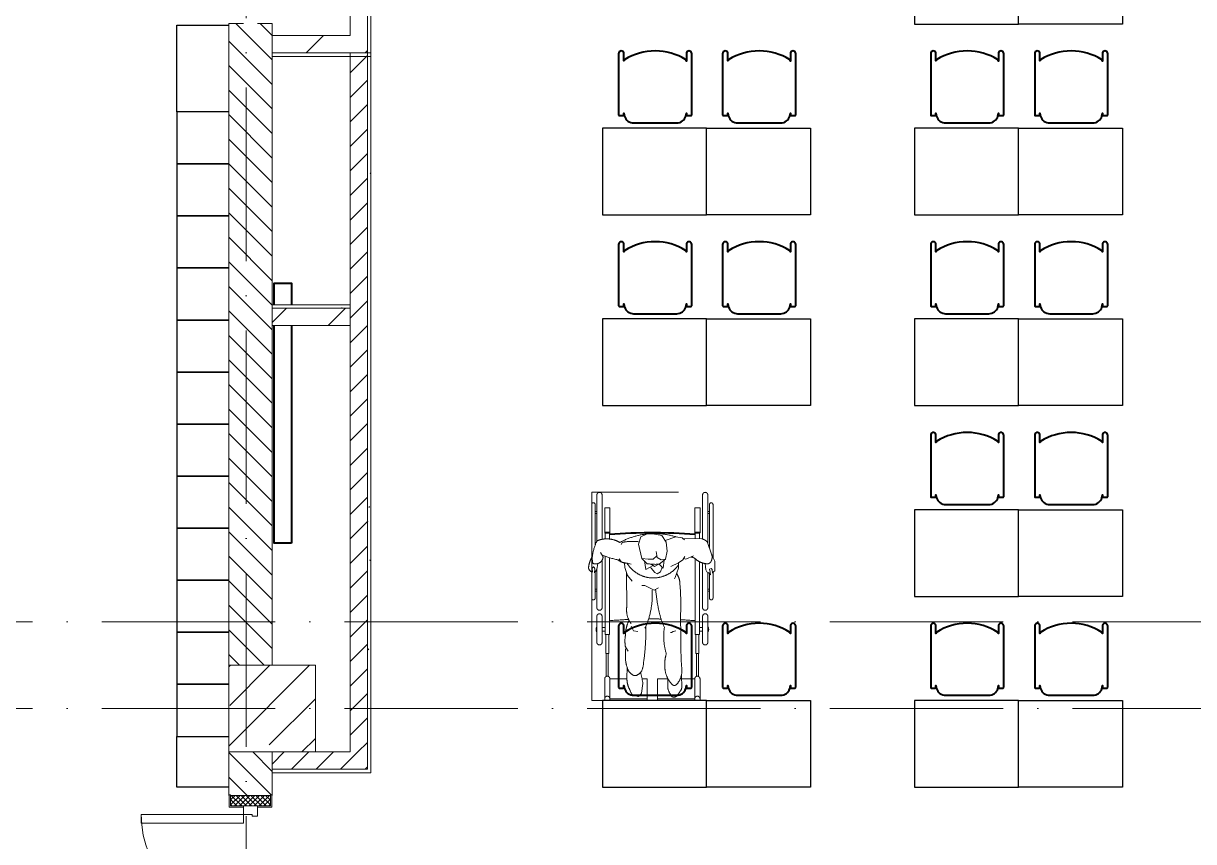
# Model space of a CAD drawing. Header units: millimetres. Extents: x -6467 to 105918, y -7090 to 92481.
# Drawn here: x 92065 to 98816, y 564 to 5281 of the extents above; entities that cross this region are included whole.
import ezdxf

# ---------------------------------------------------------------- set-up
doc = ezdxf.new("R2010")
doc.units = ezdxf.units.MM
doc.linetypes.add('50_200_ШТРИХ_1Т_ш5_п1_п1_', pattern=[1400, 1000, -200, 0, -200])
doc.linetypes.add('IMPORT-ACAD_ISO03W100', pattern=[6000, 2400, -3600])
for name, color, linetype, lineweight in [('A-DOOR', 7, 'Continuous', 9), ('A-DOOR-2', 7, 'Continuous', 5), ('A-DOOR-FRAM', 7, 'Continuous', 9), ('A-DOOR-FRAM-2', 7, 'Continuous', 5), ('A-WALL', 7, 'Continuous', 5), ('A-WALL-FNSH-1', 7, 'Continuous', 5), ('I-WALL', 7, 'Continuous', 5), ('S-COLS', 7, 'Continuous', 9), ('S-COLS-1', 7, 'Continuous', 5)]:
    doc.layers.add(name, color=color, linetype=linetype, lineweight=lineweight)
for name, color, linetype, lineweight, true_color in [('I-WALL-1', 7, 'Continuous', 5, 0x787878), ('АР_зашивки-1', 7, 'Continuous', 30, 0xaaaaaa), ('мебель 2 этаж-1', 7, 'Continuous', 40, 0xaaaaaa), ('Оси-3', 7, '50_200_ШТРИХ_1Т_ш5_п1_п1_', 9, 0xaaaaaa), ('ТХ_функционал-12', 7, 'IMPORT-ACAD_ISO03W100', 20, 0xaaaaaa), ('ТХ_функционал-2', 7, 'Continuous', 40, 0xaaaaaa), ('ТХ_функционал-9', 7, 'Continuous', 30, 0xaaaaaa)]:
    doc.layers.add(name, color=color, linetype=linetype, lineweight=lineweight, true_color=true_color)
pattern_1 = [(45, (0, 0), (-169.7056, 169.7056), [])]
pattern_2 = [(0, (0, 0), (406.4, 101.6), [6.706, -298.094, 6.706, -298.094, -1625.6]), (0, (0, 0), (406.4, 101.6), [-609.6, 6.706, -602.894, 6.706, -298.094, -711.2]), (0, (0, 0), (406.4, 101.6), [-1524, 6.706, -196.494, 6.706, -501.294]), (120, (152.4, 50.8), (-291.18818, 301.15272), [6.706, -298.094, 6.706, -298.094, -1625.6]), (120, (152.4, 50.8), (-291.18818, 301.15272), [-609.6, 6.706, -602.894, 6.706, -298.094, -711.2]), (120, (152.4, 50.8), (-291.18818, 301.15272), [-1524, 6.706, -196.494, 6.706, -501.294]), (240, (203.2, 254), (-115.21182, -402.75272), [6.706, -298.094, 6.706, -298.094, -1625.6]), (240, (203.2, 254), (-115.21182, -402.75272), [-609.6, 6.706, -602.894, 6.706, -298.094, -711.2]), (240, (203.2, 254), (-115.21182, -402.75272), [-1524, 6.706, -196.494, 6.706, -501.294])]
pattern_3 = [(45, (0, 0), (-70.71068, 70.71068), [])]

# ---------------------------------------------------------------- blocks, each defined once
blk = doc.blocks.new('BSC_Колонна _Прямоугольная - 500х500-V92-АИ_План этажа Радиаторы_2')
at = {"layer": 'S-COLS-1'}
h = blk.add_hatch(dxfattribs=at)
h.set_pattern_fill('FP_129', color=256, style=0, pattern_type=2)
h.set_pattern_definition([(45, (-93500, -1331.04), (-228.0985, 228.0985), []), (45, (-93271.9, -1331.04), (-228.0985, 228.0985), [403.225, -80.645, 6.706, -73.939])])
h.paths.add_polyline_path([(-250, -250), (250, -250), (250, 250), (-250, 250)])
for p, q in [((250, 250), (-250, 250)), ((-250, 250), (-250, -250)), ((250, -250), (250, 250)), ((-250, -250), (250, -250))]:
    blk.add_line(p, q, dxfattribs=at)
blk = doc.blocks.new('110_Дверь_СКБ_2Ст_Наружная1 - СОШ_Д-07_1760_1440_х2400мм_Все учебные помещения_ читальные залы_EIW30-25550076-АИ_План этажа Радиаторы_2')
at = {"layer": 'A-DOOR-2'}
h = blk.add_hatch(dxfattribs=at)
h.set_pattern_fill('FP_120', color=256, style=0, pattern_type=2)
h.set_pattern_definition([(135, (1456.41, 189.685), (-14.14214, -14.14214), []), (225, (1456.41, 189.685), (14.14214, -14.14214), [])])
h.paths.add_polyline_path([(839.5, -115), (899.5, -115), (899.5, 115), (839.5, 115)])
at = {"layer": 'A-DOOR-FRAM-2'}
h = blk.add_hatch(dxfattribs=at)
h.set_pattern_fill('FP_121', color=256, style=0, pattern_type=2)
h.set_pattern_definition([(45, (-666.384, 189.685), (-14.1421, 14.1421), []), (135, (-666.384, 189.685), (-14.1421, -14.1421), [])])
h.paths.add_polyline_path([(-860.5, 115), (-860.5, -115), (-800.5, -115), (-800.5, 115)])
at = {"layer": 'A-DOOR'}
for p, q in [((-750.5, 990), (-750.5, 40)), ((-700.5, 990), (-750.5, 990)), ((-700.5, 40), (-700.5, 990)), ((789.5, 630), (739.5, 630)), ((739.5, 630), (739.5, 40)), ((789.5, 40), (789.5, 630)), ((-750.5, 40), (-700.5, 40)), ((739.5, 40), (789.5, 40))]:
    blk.add_line(p, q, dxfattribs=at)
at = {"layer": 'A-DOOR-2'}
for p, q in [((-792.5, 123), (-862.5, 123)), ((-862.5, 123), (-862.5, 115)), ((-862.5, 115), (-800.5, 115)), ((-800.5, 115), (-800.5, 40)), ((-792.5, 40), (-792.5, 123)), ((901.5, 123), (831.5, 123)), ((831.5, 123), (831.5, 40)), ((839.5, 40), (839.5, 115)), ((839.5, 115), (901.5, 115)), ((901.5, 115), (901.5, 123)), ((-800.5, 40), (-792.5, 40)), ((831.5, 40), (839.5, 40)), ((-792.5, -40), (-800.5, -40)), ((-800.5, -40), (-800.5, -115)), ((-792.5, -123), (-792.5, -40)), ((839.5, -40), (831.5, -40)), ((831.5, -40), (831.5, -123)), ((839.5, -115), (839.5, -40)), ((-862.5, -115), (-862.5, -123)), ((-800.5, -115), (-862.5, -115)), ((-862.5, -123), (-792.5, -123)), ((831.5, -123), (901.5, -123)), ((901.5, -115), (839.5, -115)), ((901.5, -123), (901.5, -115))]:
    blk.add_line(p, q, dxfattribs=at)
for centre, radius, start, end in [((-750.5, 40), 950, 0, 90), ((789.5, 40), 590, 90, 180)]:
    blk.add_arc(centre, radius, start, end, dxfattribs=at)
at = {"layer": 'A-DOOR-FRAM'}
for p, q in [((-800.5, 115), (-860.5, 115)), ((-860.5, 115), (-860.5, -115)), ((-800.5, -115), (-800.5, 115)), ((899.5, 115), (839.5, 115)), ((839.5, 115), (839.5, -115)), ((899.5, -115), (899.5, 115)), ((-750.5, 40), (-800.5, 40)), ((-800.5, 40), (-800.5, -40)), ((-750.5, -10), (-750.5, 40)), ((789.5, 40), (789.5, -10)), ((839.5, 40), (789.5, 40)), ((839.5, -40), (839.5, 40)), ((-800.5, -40), (-740.5, -40)), ((-740.5, -10), (-750.5, -10)), ((-740.5, -40), (-740.5, -10)), ((789.5, -10), (779.5, -10)), ((779.5, -10), (779.5, -40)), ((779.5, -40), (839.5, -40)), ((-860.5, -115), (-800.5, -115)), ((839.5, -115), (899.5, -115))]:
    blk.add_line(p, q, dxfattribs=at)
blk = doc.blocks.new('мебель 2 этаж-28800768-АИ_План этажа Радиаторы_2')
at = {"layer": 'АР_зашивки-1', "flags": 128}
for points in [[(95513.5, 6486.3), (95213.5, 6486.3), (95213.5, 6986.3), (95513.5, 6986.3)], [(95513.5, 2592.9), (95213.5, 2592.9), (95213.5, 2886.3), (95513.5, 2886.3)]]:
    blk.add_lwpolyline(points, dxfattribs=at)
at = {"layer": 'ТХ_функционал-12'}
for p, q in [((97637.1, 4278), (97637.1, 4011.4)), ((97667.1, 4022.2), (97667.1, 4278)), ((98247.1, 4023.8), (98247.1, 4278)), ((98277.1, 4278), (98277.1, 4001.6)), ((97607.1, 4223), (97607.1, 3917.1)), ((97627.1, 3987.8), (97627.1, 4223)), ((98287.1, 3972.1), (98287.1, 4223)), ((98307.1, 4223), (98307.1, 3916.8)), ((97785.4, 4005.1), (97776.9, 3991.6)), ((98133.2, 4027.7), (98242.9, 4024.9)), ((98276, 4004.7), (98299.3, 3936)), ((97672.8, 3921.1), (97657.4, 3947)), ((97637.1, 3854.2), (97637.1, 3628)), ((97667.1, 3628), (97667.1, 3901.8)), ((97895.9, 3912.4), (97927.4, 3881.5)), ((97995.9, 3878.5), (98032.6, 3906.9)), ((98247.1, 3628), (98247.1, 3885.6)), ((98287.1, 3846.4), (98287.1, 3850.4)), ((97607.1, 3834.8), (97607.1, 3683)), ((97627.1, 3683), (97627.1, 3833.5)), ((97807.9, 3826.3), (97809.3, 3629.7)), ((98277.1, 3832.1), (98277.1, 3628)), ((98287.1, 3683), (98287.1, 3823.6)), ((98307.1, 3830.6), (98307.1, 3683)), ((97956.2, 3679.2), (97956.2, 3729.7)), ((97975.4, 3734.1), (97987.8, 3648.3)), ((97637.1, 3578), (97637.1, 3428)), ((97667.1, 3428), (97667.1, 3578)), ((98247.1, 3428), (98247.1, 3578)), ((98277.1, 3578), (98277.1, 3428)), ((97811.2, 3285.6), (97810.5, 3220)), ((97894.6, 3135.7), (97902.9, 3191.2)), ((98045.6, 3220.8), (98045.6, 3190.1)), ((97840, 3126.6), (97874.1, 3115.4)), ((97927.1, 3103), (97712.1, 3103)), ((97987.1, 3103), (98202.1, 3103))]:
    blk.add_line(p, q, dxfattribs=at)
at = {"layer": 'ТХ_функционал-12', "flags": 128}
for points in [[(98307.1, 3093), (97607.1, 3093), (97607.1, 4293), (98307.1, 4293)], [(97682.1, 4063), (97712.1, 4063), (97712.1, 4203), (97682.1, 4203), (97682.1, 4063), (97712.1, 4063), (97712.1, 4060), (97682.1, 4060)], [(98232.1, 4063), (98202.1, 4063), (98202.1, 4203), (98232.1, 4203), (98232.1, 4063), (98202.1, 4063), (98202.1, 4060), (98232.1, 4060)], [(97627.1, 4171), (97637.1, 4171), (97637.1, 4183), (97627.1, 4183)], [(98287.1, 4171), (98277.1, 4171), (98277.1, 4183), (98287.1, 4183)], [(97627.1, 3735), (97637.1, 3735), (97637.1, 3723), (97627.1, 3723)], [(98287.1, 3735), (98277.1, 3735), (98277.1, 3723), (98287.1, 3723)], [(97667.1, 3493), (97685.1, 3493), (97685.1, 3513), (97667.1, 3513)], [(98247.1, 3493), (98229.1, 3493), (98229.1, 3513), (98247.1, 3513)]]:
    blk.add_lwpolyline(points, close=True, dxfattribs=at)
for points in [[(97682.1, 4060), (97685.1, 4057), (97709.1, 4057), (97712.1, 4060)], [(97709.1, 4024), (97709.1, 4057), (97685.1, 4057), (97685.1, 4024.4)], [(97979.9, 3951.8), (97985.2, 3918), (98008.9, 3904), (98032.5, 3906.9), (98042.4, 3953.7), (98037.7, 4005.1), (98011.5, 4044.6), (97959, 4053), (97927.4, 4053), (97890.5, 4036.2), (97877.5, 3994), (97895.9, 3912.4), (97932.6, 3906.9), (97961.6, 3906.9), (97983.7, 3927.6)], [(98232.1, 4060), (98229.1, 4057), (98205.1, 4057), (98202.1, 4060)], [(98205.1, 4025.9), (98205.1, 4057), (98229.1, 4057), (98229.1, 4025.3)], [(98031.3, 4014.7), (98092.9, 4036.2), (98129.8, 4030.6), (98133.2, 4027.7), (98142.2, 4018.7)], [(97685.1, 3924.3), (97685.1, 3473), (97709.1, 3473), (97709.1, 3916.7)], [(98144.5, 3923.9), (98132.4, 3904), (98108.7, 3887.1), (98064.2, 3865.6)], [(98195.3, 3926.6), (98150.4, 3906.9), (98137.4, 3912.3)], [(98301.9, 3923), (98305.6, 3919.6), (98317.1, 3896.9), (98318.1, 3864.2), (98318.5, 3840.5), (98311.6, 3836.1), (98304.7, 3827.7), (98302.2, 3847.2), (98296.8, 3853.5), (98286, 3850.1), (98291, 3832.1), (98292.1, 3817.6), (98282.7, 3828.9), (98272.4, 3834.6), (98266.6, 3846), (98263, 3862.9), (98262.8, 3883)], [(97624.6, 3852), (97622.9, 3829.7), (97625.4, 3830.8), (97636, 3848.1), (97642, 3882)], [(97766, 3909.3), (97778.1, 3892.8), (97835, 3878.2)], [(97795.6, 3884.8), (97798.6, 3859.1), (97814.4, 3814.2), (97841, 3780.8)], [(97961.6, 3870.4), (97919.5, 3847.8), (97911.4, 3897.2)], [(98013.2, 3862.1), (98003.6, 3833.8), (97985.2, 3822.6), (97972, 3830.9), (97951.1, 3856.2), (97947.1, 3862.6)], [(97995.4, 3878.5), (97969.4, 3864.7), (97951.1, 3878.7)], [(98026, 3901.8), (98019.4, 3856.2), (97995.7, 3878.7)], [(98108.7, 3887.1), (98108.7, 3856.2), (98089.7, 3802.4), (98085.1, 3794.4)], [(98229.1, 3893), (98229.1, 3473), (98205.1, 3473), (98205.1, 3910.4)], [(97895.7, 3755.9), (97914.2, 3755.1), (97966.9, 3729.8), (97993.5, 3743.3)], [(97873.2, 3490.2), (97849, 3495.4), (97834.4, 3521.3)], [(97688.1, 3473), (97688.1, 3363), (97706.1, 3363), (97706.1, 3473)], [(98091.8, 3495.4), (98077.2, 3490.2), (98067.5, 3484.9), (98062.7, 3484.9)], [(98226.1, 3473), (98226.1, 3363), (98208.1, 3363), (98208.1, 3473)], [(97703.1, 3231.7), (97703.1, 3363), (97691.1, 3363), (97691.1, 3231.7)], [(98211.1, 3231.7), (98211.1, 3363), (98223.1, 3363), (98223.1, 3231.7)], [(97682.1, 3218), (97682.1, 3093), (97712.1, 3093), (97712.1, 3218), (97810.5, 3218)], [(97897.8, 3218), (97927.1, 3218), (97927.1, 3093), (97712.1, 3093)], [(98045.6, 3218), (97987.1, 3218), (97987.1, 3093), (98202.1, 3093)], [(98232.1, 3218), (98232.1, 3093), (98202.1, 3093), (98202.1, 3218), (98125.8, 3218)]]:
    blk.add_lwpolyline(points, dxfattribs=at)
at = {"layer": 'ТХ_функционал-12'}
for centre, radius, start, end in [((97652.1, 4278), 15, 0, 180), ((98262.1, 4278), 15, 0, 180), ((97617.1, 4223), 10, 0, 180), ((98297.1, 4223), 10, 0, 180), ((97957.1, 982.8), 3080.2, 85.38187, 94.61813), ((97957.1, 977.8), 3080.2, 85.38187, 94.61813), ((97969.9, 3637.7), 417.5, 72.5326, 118.67838), ((97926.4, 3875), 319.9, 154.30547, 168.4904), ((97694.1, 3877.5), 147.2, 59.16973, 112.33532), ((97843.4, 3685), 325.3, 84.0911, 100.27052), ((98229, 3965.1), 61.5, 40.14329, 76.91115), ((97744, 3842.8), 155.8, 148.77076, 173.85174), ((97738.2, 3913.3), 127.8, 168.4904, 193.57778), ((97629.8, 3923.3), 43.1, 248.39119, 357.03221), ((97920.9, 4627.9), 742.1, 250.01329, 257.39019), ((98174.4, 3869.8), 50.8, 41.45856, 82.71225), ((98249.7, 3919.2), 52.4, 334.06949, 18.71787), ((97616.3, 3860.4), 27.2, 181.79546, 261.46643), ((97610.2, 3859.4), 3.54, 230.39918, 4.30503), ((96498.6, 3637.6), 1130.8, 9.97317, 11.17104), ((97616.9, 3859.9), 3.2, 44.8531, 184.30503), ((97589.4, 3832.6), 42, 38.65197, 44.8531), ((97613.8, 3852.1), 10.8, 359.66039, 38.65197), ((97812.9, 3969), 84.7, 230.40617, 268.96749), ((97962.9, 3976.8), 177.5, 211.40002, 325.25739), ((97974.9, 4189.3), 311.4, 261.22432, 273.86112), ((98279.3, 3990.1), 109.3, 232.38339, 268.76549), ((98271.2, 3908.7), 28.5, 281.64362, 334.06949), ((98006.4, 3761.9), 110.2, 359.36477, 34.3703), ((96736.7, 3646), 1384.6, 356.79645, 4.75129), ((97617.1, 3683), 10, 180, 0), ((97505.2, 3700.5), 451.6, 335.02185, 357.30452), ((98511.6, 3724.2), 529.3, 188.24023, 203.52839), ((98297.1, 3683), 10, 180, 0), ((97652.1, 3628), 15, 180, 0), ((97652.1, 3578), 15, 0, 180), ((97940.6, 3614.5), 132.2, 173.36729, 216.26653), ((98262.1, 3628), 15, 180, 0), ((98262.1, 3578), 15, 0, 180), ((97657.1, 3503), 25, 143.1301, 216.8699), ((97957.1, 482.8), 3080.2, 92.54723, 94.61813), ((98001.9, 3468.6), 199.5, 154.10975, 179.10008), ((96455.5, 3511.2), 1464.8, 352.2848, 0.44984), ((97957.1, 482.8), 3080.2, 89.05947, 90.40544), ((98375.1, 3463.2), 352.3, 171.88295, 196.52538), ((95868.4, 3482.9), 2252.4, 359.60618, 2.18297), ((97957.1, 482.8), 3080.2, 85.38187, 86.97584), ((98257.1, 3503), 25, 323.1301, 36.8699), ((97992.9, 3435.6), 193.9, 169.27005, 188.58746), ((100698.4, 3449.7), 2577.6, 179.60618, 184.0229), ((97652.1, 3428), 15, 180, 0), ((97893.5, 3440.8), 98.4, 200.29749, 219.4629), ((98223, 3356.1), 421.3, 175.03721, 185.77043), ((98262.1, 3428), 15, 180, 0), ((98056.5, 3364.1), 257.6, 191.27138, 203.06225), ((97739.9, 3324.1), 167.4, 338.68039, 356.73945), ((98278.2, 3297.9), 249.5, 164.87994, 185.38457), ((97888.5, 3312.4), 84.7, 215.51364, 237.69088), ((97857.7, 3263.1), 26.6, 236.95237, 303.04763), ((97835.7, 3303.1), 72.2, 300.36119, 326.43429), ((96923.7, 3018.5), 994.3, 10.00554, 13.7086), ((98175.9, 3288.2), 146.7, 185.38457, 224.91874), ((98018.9, 3261.2), 108.5, 315.08126, 4.0229), ((97697.1, 3218), 15, 0, 180), ((97941.5, 3218.7), 131, 179.42747, 203.22441), ((98291, 3190.1), 245.4, 180, 188.56576), ((98083.8, 3196.4), 16.7, 224.91874, 315.08126), ((98085.9, 3173.1), 41.3, 327.80668, 4.17986), ((97088.6, 3165.3), 1038.5, 0.59251, 3.96595), ((98217.1, 3218), 15, 0, 180), ((97697.1, 3103), 15, 0, 180), ((98485.4, 3452.1), 722.8, 203.22441, 206.75938), ((97853.3, 3156.8), 46.4, 296.69534, 332.85173), ((98169.9, 3200.3), 130.3, 201.0215, 222.94979), ((98077.5, 3142.7), 31.3, 264.57234, 305.34493), ((97947.7, 3253.2), 201, 317.40257, 329.46472), ((98217.1, 3103), 15, 0, 180)]:
    blk.add_arc(centre, radius, start, end, dxfattribs=at)
at = {"layer": 'ТХ_функционал-2'}
blk.add_line((95874.9, 5254.8), (95874.9, 3999.7), dxfattribs=at)
at = {"layer": 'ТХ_функционал-2', "flags": 128}
for points in [[(97762.8, 6822.5), (97762.8, 6467.6), (97763.6, 6465.6), (97765.6, 6464.8), (97790.7, 6464.8), (97792.7, 6465.6), (97793.5, 6467.6), (97793.5, 6478.7), (97794.2, 6470), (97796.3, 6461.5), (97799.5, 6453.5), (97804.2, 6446), (97809.9, 6439.3), (97816.5, 6433.6), (97824.1, 6429), (97832.1, 6425.6), (97840.6, 6423.6), (97849.3, 6422.9), (98097.7, 6422.9), (98106.5, 6423.6), (98114.9, 6425.7), (98122.8, 6428.9), (98131, 6433.8), (98137.2, 6439.3), (98142.9, 6446), (98147.4, 6453.4), (98150.7, 6461.2), (98152.9, 6470.3), (98153.5, 6478.7), (98153.5, 6467.6), (98154.3, 6465.6), (98156.3, 6464.8), (98181.4, 6464.8), (98183.4, 6465.6), (98184.2, 6467.6), (98184.2, 6822.5), (98183.5, 6827.2), (98181.3, 6831.5), (98177.8, 6834.9), (98173.6, 6837.1), (98168.9, 6837.8), (98164.3, 6837.1), (98159.8, 6834.8), (98156.4, 6831.5), (98154.2, 6827.1), (98153.5, 6822.5), (98153.5, 6779.5), (98153, 6782.8), (98151.5, 6785.4), (98149.1, 6787.6), (98129.5, 6798.9), (98109.6, 6808.7), (98086.9, 6817.9), (98065, 6825), (98042.4, 6830.6), (98019.5, 6834.6), (97997.5, 6836.9), (97973.5, 6837.8), (97950.2, 6837), (97927.4, 6834.6), (97904.8, 6830.6), (97882.4, 6825.1), (97860.2, 6817.9), (97838.8, 6809.2), (97817.7, 6799), (97797.9, 6787.6), (97795.6, 6785.6), (97794, 6782.7), (97793.5, 6779.7), (97793.5, 6822.5), (97792.8, 6827.2), (97790.6, 6831.5), (97787.2, 6834.9), (97782.9, 6837.1), (97778.2, 6837.8), (97773.5, 6837.1), (97769.1, 6834.9), (97765.8, 6831.5), (97763.5, 6827.1)], [(98362.8, 6822.5), (98362.8, 6467.6), (98363.6, 6465.6), (98365.6, 6464.8), (98390.7, 6464.8), (98392.7, 6465.6), (98393.5, 6467.6), (98393.5, 6478.7), (98394.2, 6470), (98396.3, 6461.5), (98399.5, 6453.5), (98404.2, 6446), (98409.9, 6439.3), (98416.5, 6433.6), (98424.1, 6429), (98432.1, 6425.6), (98440.6, 6423.6), (98449.3, 6422.9), (98697.7, 6422.9), (98706.5, 6423.6), (98714.9, 6425.7), (98722.8, 6428.9), (98731, 6433.8), (98737.2, 6439.3), (98742.9, 6446), (98747.4, 6453.4), (98750.7, 6461.2), (98752.9, 6470.3), (98753.5, 6478.7), (98753.5, 6467.6), (98754.3, 6465.6), (98756.3, 6464.8), (98781.4, 6464.8), (98783.4, 6465.6), (98784.2, 6467.6), (98784.2, 6822.5), (98783.5, 6827.2), (98781.3, 6831.5), (98777.8, 6834.9), (98773.6, 6837.1), (98768.9, 6837.8), (98764.3, 6837.1), (98759.8, 6834.8), (98756.4, 6831.5), (98754.2, 6827.1), (98753.5, 6822.5), (98753.5, 6779.5), (98753, 6782.8), (98751.5, 6785.4), (98749.1, 6787.6), (98729.5, 6798.9), (98709.6, 6808.7), (98686.9, 6817.9), (98665, 6825), (98642.4, 6830.6), (98619.5, 6834.6), (98597.5, 6836.9), (98573.5, 6837.8), (98550.2, 6837), (98527.4, 6834.6), (98504.8, 6830.6), (98482.4, 6825.1), (98460.2, 6817.9), (98438.8, 6809.2), (98417.7, 6799), (98397.9, 6787.6), (98395.6, 6785.6), (98394, 6782.7), (98393.5, 6779.7), (98393.5, 6822.5), (98392.8, 6827.2), (98390.6, 6831.5), (98387.2, 6834.9), (98382.9, 6837.1), (98378.2, 6837.8), (98373.5, 6837.1), (98369.1, 6834.9), (98365.8, 6831.5), (98363.5, 6827.1)], [(99562.8, 6822.5), (99562.8, 6467.6), (99563.6, 6465.6), (99565.6, 6464.8), (99590.7, 6464.8), (99592.7, 6465.6), (99593.5, 6467.6), (99593.5, 6478.7), (99594.2, 6470), (99596.2, 6461.5), (99599.5, 6453.5), (99604.1, 6446), (99609.8, 6439.3), (99616.4, 6433.6), (99624, 6429), (99632.1, 6425.6), (99640.6, 6423.6), (99649.3, 6422.9), (99897.7, 6422.9), (99906.4, 6423.6), (99914.9, 6425.7), (99922.8, 6428.9), (99931, 6433.8), (99937.1, 6439.3), (99942.9, 6446), (99947.4, 6453.4), (99950.7, 6461.2), (99952.8, 6470.3), (99953.5, 6478.7), (99953.5, 6467.6), (99954.3, 6465.6), (99956.3, 6464.8), (99981.4, 6464.8), (99983.4, 6465.6), (99984.2, 6467.6), (99984.2, 6822.5), (99983.4, 6827.2), (99981.3, 6831.5), (99977.8, 6834.9), (99973.6, 6837.1), (99968.8, 6837.8), (99964.2, 6837.1), (99959.7, 6834.8), (99956.4, 6831.5), (99954.2, 6827.1), (99953.5, 6822.5), (99953.5, 6779.5), (99952.9, 6782.8), (99951.5, 6785.4), (99949.1, 6787.6), (99929.5, 6798.9), (99909.5, 6808.7), (99886.8, 6817.9), (99864.9, 6825), (99842.3, 6830.6), (99819.5, 6834.6), (99797.5, 6836.9), (99773.5, 6837.8), (99750.2, 6837), (99727.4, 6834.6), (99704.8, 6830.6), (99682.4, 6825.1), (99660.2, 6817.9), (99638.7, 6809.2), (99617.7, 6799), (99597.9, 6787.6), (99595.6, 6785.6), (99594, 6782.7), (99593.5, 6779.7), (99593.5, 6822.5), (99592.7, 6827.2), (99590.5, 6831.5), (99587.2, 6834.9), (99582.9, 6837.1), (99578.1, 6837.8), (99573.4, 6837.1), (99569.1, 6834.9), (99565.8, 6831.5), (99563.5, 6827.1)], [(100162.8, 6822.5), (100162.8, 6467.6), (100163.6, 6465.6), (100165.6, 6464.8), (100190.7, 6464.8), (100192.7, 6465.6), (100193.5, 6467.6), (100193.5, 6478.7), (100194.2, 6470), (100196.2, 6461.5), (100199.5, 6453.5), (100204.1, 6446), (100209.8, 6439.3), (100216.4, 6433.6), (100224, 6429), (100232.1, 6425.6), (100240.6, 6423.6), (100249.3, 6422.9), (100497.7, 6422.9), (100506.4, 6423.6), (100514.9, 6425.7), (100522.8, 6428.9), (100531, 6433.8), (100537.1, 6439.3), (100542.9, 6446), (100547.4, 6453.4), (100550.7, 6461.2), (100552.8, 6470.3), (100553.5, 6478.7), (100553.5, 6467.6), (100554.3, 6465.6), (100556.3, 6464.8), (100581.4, 6464.8), (100583.4, 6465.6), (100584.2, 6467.6), (100584.2, 6822.5), (100583.4, 6827.2), (100581.3, 6831.5), (100577.8, 6834.9), (100573.6, 6837.1), (100568.8, 6837.8), (100564.2, 6837.1), (100559.7, 6834.8), (100556.4, 6831.5), (100554.2, 6827.1), (100553.5, 6822.5), (100553.5, 6779.5), (100552.9, 6782.8), (100551.5, 6785.4), (100549.1, 6787.6), (100529.5, 6798.9), (100509.5, 6808.7), (100486.8, 6817.9), (100464.9, 6825), (100442.3, 6830.6), (100419.5, 6834.6), (100397.5, 6836.9), (100373.5, 6837.8), (100350.2, 6837), (100327.4, 6834.6), (100304.8, 6830.6), (100282.4, 6825.1), (100260.2, 6817.9), (100238.7, 6809.2), (100217.7, 6799), (100197.9, 6787.6), (100195.6, 6785.6), (100194, 6782.7), (100193.5, 6779.7), (100193.5, 6822.5), (100192.7, 6827.2), (100190.5, 6831.5), (100187.2, 6834.9), (100182.9, 6837.1), (100178.1, 6837.8), (100173.4, 6837.1), (100169.1, 6834.9), (100165.8, 6831.5), (100163.5, 6827.1)], [(97762.8, 5722.5), (97762.8, 5367.6), (97763.6, 5365.6), (97765.6, 5364.8), (97790.7, 5364.8), (97792.7, 5365.6), (97793.5, 5367.6), (97793.5, 5378.8), (97794.2, 5370), (97796.3, 5361.5), (97799.5, 5353.5), (97804.2, 5346), (97809.9, 5339.3), (97816.5, 5333.6), (97824.1, 5329), (97832.1, 5325.7), (97840.6, 5323.6), (97849.3, 5322.9), (98097.7, 5322.9), (98106.5, 5323.6), (98114.9, 5325.7), (98122.8, 5328.9), (98131, 5333.8), (98137.2, 5339.3), (98142.9, 5346), (98147.4, 5353.4), (98150.7, 5361.3), (98152.9, 5370.3), (98153.5, 5378.8), (98153.5, 5367.6), (98154.3, 5365.6), (98156.3, 5364.8), (98181.4, 5364.8), (98183.4, 5365.6), (98184.2, 5367.6), (98184.2, 5722.5), (98183.5, 5727.2), (98181.3, 5731.5), (98177.8, 5734.9), (98173.6, 5737.1), (98168.9, 5737.8), (98164.3, 5737.1), (98159.8, 5734.8), (98156.4, 5731.5), (98154.2, 5727.1), (98153.5, 5722.5), (98153.5, 5679.5), (98153, 5682.9), (98151.5, 5685.5), (98149.1, 5687.6), (98129.5, 5698.9), (98109.6, 5708.7), (98086.9, 5717.9), (98065, 5725), (98042.4, 5730.6), (98019.5, 5734.6), (97997.5, 5737), (97973.5, 5737.8), (97950.2, 5737), (97927.4, 5734.6), (97904.8, 5730.6), (97882.4, 5725.1), (97860.2, 5717.9), (97838.8, 5709.2), (97817.7, 5699), (97797.9, 5687.6), (97795.6, 5685.6), (97794, 5682.8), (97793.5, 5679.7), (97793.5, 5722.5), (97792.8, 5727.2), (97790.6, 5731.5), (97787.2, 5734.9), (97782.9, 5737.1), (97778.2, 5737.8), (97773.5, 5737.1), (97769.1, 5734.9), (97765.8, 5731.6), (97763.5, 5727.1)], [(98362.8, 5722.5), (98362.8, 5367.6), (98363.6, 5365.6), (98365.6, 5364.8), (98390.7, 5364.8), (98392.7, 5365.6), (98393.5, 5367.6), (98393.5, 5378.8), (98394.2, 5370), (98396.3, 5361.5), (98399.5, 5353.5), (98404.2, 5346), (98409.9, 5339.3), (98416.5, 5333.6), (98424.1, 5329), (98432.1, 5325.7), (98440.6, 5323.6), (98449.3, 5322.9), (98697.7, 5322.9), (98706.5, 5323.6), (98714.9, 5325.7), (98722.8, 5328.9), (98731, 5333.8), (98737.2, 5339.3), (98742.9, 5346), (98747.4, 5353.4), (98750.7, 5361.3), (98752.9, 5370.3), (98753.5, 5378.8), (98753.5, 5367.6), (98754.3, 5365.6), (98756.3, 5364.8), (98781.4, 5364.8), (98783.4, 5365.6), (98784.2, 5367.6), (98784.2, 5722.5), (98783.5, 5727.2), (98781.3, 5731.5), (98777.8, 5734.9), (98773.6, 5737.1), (98768.9, 5737.8), (98764.3, 5737.1), (98759.8, 5734.8), (98756.4, 5731.5), (98754.2, 5727.1), (98753.5, 5722.5), (98753.5, 5679.5), (98753, 5682.9), (98751.5, 5685.5), (98749.1, 5687.6), (98729.5, 5698.9), (98709.6, 5708.7), (98686.9, 5717.9), (98665, 5725), (98642.4, 5730.6), (98619.5, 5734.6), (98597.5, 5737), (98573.5, 5737.8), (98550.2, 5737), (98527.4, 5734.6), (98504.8, 5730.6), (98482.4, 5725.1), (98460.2, 5717.9), (98438.8, 5709.2), (98417.7, 5699), (98397.9, 5687.6), (98395.6, 5685.6), (98394, 5682.8), (98393.5, 5679.7), (98393.5, 5722.5), (98392.8, 5727.2), (98390.6, 5731.5), (98387.2, 5734.9), (98382.9, 5737.1), (98378.2, 5737.8), (98373.5, 5737.1), (98369.1, 5734.9), (98365.8, 5731.6), (98363.5, 5727.1)], [(99562.8, 5722.5), (99562.8, 5367.6), (99563.6, 5365.6), (99565.6, 5364.8), (99590.7, 5364.8), (99592.7, 5365.6), (99593.5, 5367.6), (99593.5, 5378.8), (99594.2, 5370), (99596.2, 5361.5), (99599.5, 5353.5), (99604.1, 5346), (99609.8, 5339.3), (99616.4, 5333.6), (99624, 5329), (99632.1, 5325.7), (99640.6, 5323.6), (99649.3, 5322.9), (99897.7, 5322.9), (99906.4, 5323.6), (99914.9, 5325.7), (99922.8, 5328.9), (99931, 5333.8), (99937.1, 5339.3), (99942.9, 5346), (99947.4, 5353.4), (99950.7, 5361.3), (99952.8, 5370.3), (99953.5, 5378.8), (99953.5, 5367.6), (99954.3, 5365.6), (99956.3, 5364.8), (99981.4, 5364.8), (99983.4, 5365.6), (99984.2, 5367.6), (99984.2, 5722.5), (99983.4, 5727.2), (99981.3, 5731.5), (99977.8, 5734.9), (99973.6, 5737.1), (99968.8, 5737.8), (99964.2, 5737.1), (99959.7, 5734.8), (99956.4, 5731.5), (99954.2, 5727.1), (99953.5, 5722.5), (99953.5, 5679.5), (99952.9, 5682.9), (99951.5, 5685.5), (99949.1, 5687.6), (99929.5, 5698.9), (99909.5, 5708.7), (99886.8, 5717.9), (99864.9, 5725), (99842.3, 5730.6), (99819.5, 5734.6), (99797.5, 5737), (99773.5, 5737.8), (99750.2, 5737), (99727.4, 5734.6), (99704.8, 5730.6), (99682.4, 5725.1), (99660.2, 5717.9), (99638.7, 5709.2), (99617.7, 5699), (99597.9, 5687.6), (99595.6, 5685.6), (99594, 5682.8), (99593.5, 5679.7), (99593.5, 5722.5), (99592.7, 5727.2), (99590.5, 5731.5), (99587.2, 5734.9), (99582.9, 5737.1), (99578.1, 5737.8), (99573.4, 5737.1), (99569.1, 5734.9), (99565.8, 5731.6), (99563.5, 5727.1)], [(100162.8, 5722.5), (100162.8, 5367.6), (100163.6, 5365.6), (100165.6, 5364.8), (100190.7, 5364.8), (100192.7, 5365.6), (100193.5, 5367.6), (100193.5, 5378.8), (100194.2, 5370), (100196.2, 5361.5), (100199.5, 5353.5), (100204.1, 5346), (100209.8, 5339.3), (100216.4, 5333.6), (100224, 5329), (100232.1, 5325.7), (100240.6, 5323.6), (100249.3, 5322.9), (100497.7, 5322.9), (100506.4, 5323.6), (100514.9, 5325.7), (100522.8, 5328.9), (100531, 5333.8), (100537.1, 5339.3), (100542.9, 5346), (100547.4, 5353.4), (100550.7, 5361.3), (100552.8, 5370.3), (100553.5, 5378.8), (100553.5, 5367.6), (100554.3, 5365.6), (100556.3, 5364.8), (100581.4, 5364.8), (100583.4, 5365.6), (100584.2, 5367.6), (100584.2, 5722.5), (100583.4, 5727.2), (100581.3, 5731.5), (100577.8, 5734.9), (100573.6, 5737.1), (100568.8, 5737.8), (100564.2, 5737.1), (100559.7, 5734.8), (100556.4, 5731.5), (100554.2, 5727.1), (100553.5, 5722.5), (100553.5, 5679.5), (100552.9, 5682.9), (100551.5, 5685.5), (100549.1, 5687.6), (100529.5, 5698.9), (100509.5, 5708.7), (100486.8, 5717.9), (100464.9, 5725), (100442.3, 5730.6), (100419.5, 5734.6), (100397.5, 5737), (100373.5, 5737.8), (100350.2, 5737), (100327.4, 5734.6), (100304.8, 5730.6), (100282.4, 5725.1), (100260.2, 5717.9), (100238.7, 5709.2), (100217.7, 5699), (100197.9, 5687.6), (100195.6, 5685.6), (100194, 5682.8), (100193.5, 5679.7), (100193.5, 5722.5), (100192.7, 5727.2), (100190.5, 5731.5), (100187.2, 5734.9), (100182.9, 5737.1), (100178.1, 5737.8), (100173.4, 5737.1), (100169.1, 5734.9), (100165.8, 5731.6), (100163.5, 5727.1)], [(99562.8, 4622.5), (99562.8, 4267.6), (99563.6, 4265.6), (99565.6, 4264.8), (99590.7, 4264.8), (99592.7, 4265.6), (99593.5, 4267.6), (99593.5, 4278.8), (99594.2, 4270), (99596.2, 4261.5), (99599.5, 4253.6), (99604.1, 4246), (99609.8, 4239.3), (99616.4, 4233.7), (99624, 4229), (99632.1, 4225.7), (99640.6, 4223.6), (99649.3, 4223), (99897.7, 4223), (99906.4, 4223.6), (99914.9, 4225.7), (99922.8, 4228.9), (99931, 4233.9), (99937.1, 4239.3), (99942.9, 4246), (99947.4, 4253.4), (99950.7, 4261.3), (99952.8, 4270.3), (99953.5, 4278.8), (99953.5, 4267.6), (99954.3, 4265.6), (99956.3, 4264.8), (99981.4, 4264.8), (99983.4, 4265.6), (99984.2, 4267.6), (99984.2, 4622.5), (99983.4, 4627.2), (99981.3, 4631.5), (99977.8, 4634.9), (99973.6, 4637.1), (99968.8, 4637.8), (99964.2, 4637.1), (99959.7, 4634.8), (99956.4, 4631.5), (99954.2, 4627.1), (99953.5, 4622.5), (99953.5, 4579.5), (99952.9, 4582.9), (99951.5, 4585.5), (99949.1, 4587.6), (99929.5, 4598.9), (99909.5, 4608.7), (99886.8, 4617.9), (99864.9, 4625), (99842.3, 4630.6), (99819.5, 4634.6), (99797.5, 4637), (99773.5, 4637.8), (99750.2, 4637), (99727.4, 4634.6), (99704.8, 4630.6), (99682.4, 4625.1), (99660.2, 4617.9), (99638.7, 4609.3), (99617.7, 4599), (99597.9, 4587.6), (99595.6, 4585.6), (99594, 4582.8), (99593.5, 4579.7), (99593.5, 4622.5), (99592.7, 4627.2), (99590.5, 4631.5), (99587.2, 4634.9), (99582.9, 4637.1), (99578.1, 4637.8), (99573.4, 4637.1), (99569.1, 4634.9), (99565.8, 4631.6), (99563.5, 4627.1)], [(100162.8, 4622.5), (100162.8, 4267.6), (100163.6, 4265.6), (100165.6, 4264.8), (100190.7, 4264.8), (100192.7, 4265.6), (100193.5, 4267.6), (100193.5, 4278.8), (100194.2, 4270), (100196.2, 4261.5), (100199.5, 4253.6), (100204.1, 4246), (100209.8, 4239.3), (100216.4, 4233.7), (100224, 4229), (100232.1, 4225.7), (100240.6, 4223.6), (100249.3, 4223), (100497.7, 4223), (100506.4, 4223.6), (100514.9, 4225.7), (100522.8, 4228.9), (100531, 4233.9), (100537.1, 4239.3), (100542.9, 4246), (100547.4, 4253.4), (100550.7, 4261.3), (100552.8, 4270.3), (100553.5, 4278.8), (100553.5, 4267.6), (100554.3, 4265.6), (100556.3, 4264.8), (100581.4, 4264.8), (100583.4, 4265.6), (100584.2, 4267.6), (100584.2, 4622.5), (100583.4, 4627.2), (100581.3, 4631.5), (100577.8, 4634.9), (100573.6, 4637.1), (100568.8, 4637.8), (100564.2, 4637.1), (100559.7, 4634.8), (100556.4, 4631.5), (100554.2, 4627.1), (100553.5, 4622.5), (100553.5, 4579.5), (100552.9, 4582.9), (100551.5, 4585.5), (100549.1, 4587.6), (100529.5, 4598.9), (100509.5, 4608.7), (100486.8, 4617.9), (100464.9, 4625), (100442.3, 4630.6), (100419.5, 4634.6), (100397.5, 4637), (100373.5, 4637.8), (100350.2, 4637), (100327.4, 4634.6), (100304.8, 4630.6), (100282.4, 4625.1), (100260.2, 4617.9), (100238.7, 4609.3), (100217.7, 4599), (100197.9, 4587.6), (100195.6, 4585.6), (100194, 4582.8), (100193.5, 4579.7), (100193.5, 4622.5), (100192.7, 4627.2), (100190.5, 4631.5), (100187.2, 4634.9), (100182.9, 4637.1), (100178.1, 4637.8), (100173.4, 4637.1), (100169.1, 4634.9), (100165.8, 4631.6), (100163.5, 4627.1)], [(97762.8, 3522.5), (97762.8, 3167.6), (97763.6, 3165.6), (97765.6, 3164.8), (97790.7, 3164.8), (97792.7, 3165.6), (97793.5, 3167.6), (97793.5, 3178.8), (97794.2, 3170), (97796.3, 3161.5), (97799.5, 3153.6), (97804.2, 3146), (97809.9, 3139.3), (97816.5, 3133.7), (97824.1, 3129), (97832.1, 3125.7), (97840.6, 3123.6), (97849.3, 3123), (98097.7, 3123), (98106.5, 3123.7), (98114.9, 3125.7), (98122.8, 3128.9), (98131, 3133.9), (98137.2, 3139.3), (98142.9, 3146.1), (98147.4, 3153.4), (98150.7, 3161.3), (98152.9, 3170.3), (98153.5, 3178.8), (98153.5, 3167.6), (98154.3, 3165.6), (98156.3, 3164.8), (98181.4, 3164.8), (98183.4, 3165.6), (98184.2, 3167.6), (98184.2, 3522.5), (98183.5, 3527.3), (98181.3, 3531.5), (98177.8, 3535), (98173.6, 3537.1), (98168.9, 3537.8), (98164.3, 3537.1), (98159.8, 3534.8), (98156.4, 3531.5), (98154.2, 3527.1), (98153.5, 3522.5), (98153.5, 3479.5), (98153, 3482.9), (98151.5, 3485.5), (98149.1, 3487.6), (98129.5, 3498.9), (98109.6, 3508.7), (98086.9, 3517.9), (98065, 3525), (98042.4, 3530.6), (98019.5, 3534.6), (97997.5, 3537), (97973.5, 3537.8), (97950.2, 3537), (97927.4, 3534.6), (97904.8, 3530.7), (97882.4, 3525.1), (97860.2, 3517.9), (97838.8, 3509.3), (97817.7, 3499), (97797.9, 3487.6), (97795.6, 3485.6), (97794, 3482.8), (97793.5, 3479.7), (97793.5, 3522.5), (97792.8, 3527.2), (97790.6, 3531.5), (97787.2, 3534.9), (97782.9, 3537.1), (97778.2, 3537.8), (97773.5, 3537.1), (97769.1, 3534.9), (97765.8, 3531.6), (97763.5, 3527.1)], [(98362.8, 3522.5), (98362.8, 3167.6), (98363.6, 3165.6), (98365.6, 3164.8), (98390.7, 3164.8), (98392.7, 3165.6), (98393.5, 3167.6), (98393.5, 3178.8), (98394.2, 3170), (98396.3, 3161.5), (98399.5, 3153.6), (98404.2, 3146), (98409.9, 3139.3), (98416.5, 3133.7), (98424.1, 3129), (98432.1, 3125.7), (98440.6, 3123.6), (98449.3, 3123), (98697.7, 3123), (98706.5, 3123.7), (98714.9, 3125.7), (98722.8, 3128.9), (98731, 3133.9), (98737.2, 3139.3), (98742.9, 3146.1), (98747.4, 3153.4), (98750.7, 3161.3), (98752.9, 3170.3), (98753.5, 3178.8), (98753.5, 3167.6), (98754.3, 3165.6), (98756.3, 3164.8), (98781.4, 3164.8), (98783.4, 3165.6), (98784.2, 3167.6), (98784.2, 3522.5), (98783.5, 3527.3), (98781.3, 3531.5), (98777.8, 3535), (98773.6, 3537.1), (98768.9, 3537.8), (98764.3, 3537.1), (98759.8, 3534.8), (98756.4, 3531.5), (98754.2, 3527.1), (98753.5, 3522.5), (98753.5, 3479.5), (98753, 3482.9), (98751.5, 3485.5), (98749.1, 3487.6), (98729.5, 3498.9), (98709.6, 3508.7), (98686.9, 3517.9), (98665, 3525), (98642.4, 3530.6), (98619.5, 3534.6), (98597.5, 3537), (98573.5, 3537.8), (98550.2, 3537), (98527.4, 3534.6), (98504.8, 3530.7), (98482.4, 3525.1), (98460.2, 3517.9), (98438.8, 3509.3), (98417.7, 3499), (98397.9, 3487.6), (98395.6, 3485.6), (98394, 3482.8), (98393.5, 3479.7), (98393.5, 3522.5), (98392.8, 3527.2), (98390.6, 3531.5), (98387.2, 3534.9), (98382.9, 3537.1), (98378.2, 3537.8), (98373.5, 3537.1), (98369.1, 3534.9), (98365.8, 3531.6), (98363.5, 3527.1)], [(99562.8, 3522.5), (99562.8, 3167.6), (99563.6, 3165.6), (99565.6, 3164.8), (99590.7, 3164.8), (99592.7, 3165.6), (99593.5, 3167.6), (99593.5, 3178.8), (99594.2, 3170), (99596.2, 3161.5), (99599.5, 3153.6), (99604.1, 3146), (99609.8, 3139.3), (99616.4, 3133.7), (99624, 3129), (99632.1, 3125.7), (99640.6, 3123.6), (99649.3, 3123), (99897.7, 3123), (99906.4, 3123.7), (99914.9, 3125.7), (99922.8, 3128.9), (99931, 3133.9), (99937.1, 3139.3), (99942.9, 3146.1), (99947.4, 3153.4), (99950.7, 3161.3), (99952.8, 3170.3), (99953.5, 3178.8), (99953.5, 3167.6), (99954.3, 3165.6), (99956.3, 3164.8), (99981.4, 3164.8), (99983.4, 3165.6), (99984.2, 3167.6), (99984.2, 3522.5), (99983.4, 3527.3), (99981.3, 3531.5), (99977.8, 3535), (99973.6, 3537.1), (99968.8, 3537.8), (99964.2, 3537.1), (99959.7, 3534.8), (99956.4, 3531.5), (99954.2, 3527.1), (99953.5, 3522.5), (99953.5, 3479.5), (99952.9, 3482.9), (99951.5, 3485.5), (99949.1, 3487.6), (99929.5, 3498.9), (99909.5, 3508.7), (99886.8, 3517.9), (99864.9, 3525), (99842.3, 3530.6), (99819.5, 3534.6), (99797.5, 3537), (99773.5, 3537.8), (99750.2, 3537), (99727.4, 3534.6), (99704.8, 3530.7), (99682.4, 3525.1), (99660.2, 3517.9), (99638.7, 3509.3), (99617.7, 3499), (99597.9, 3487.6), (99595.6, 3485.6), (99594, 3482.8), (99593.5, 3479.7), (99593.5, 3522.5), (99592.7, 3527.2), (99590.5, 3531.5), (99587.2, 3534.9), (99582.9, 3537.1), (99578.1, 3537.8), (99573.4, 3537.1), (99569.1, 3534.9), (99565.8, 3531.6), (99563.5, 3527.1)], [(100162.8, 3522.5), (100162.8, 3167.6), (100163.6, 3165.6), (100165.6, 3164.8), (100190.7, 3164.8), (100192.7, 3165.6), (100193.5, 3167.6), (100193.5, 3178.8), (100194.2, 3170), (100196.2, 3161.5), (100199.5, 3153.6), (100204.1, 3146), (100209.8, 3139.3), (100216.4, 3133.7), (100224, 3129), (100232.1, 3125.7), (100240.6, 3123.6), (100249.3, 3123), (100497.7, 3123), (100506.4, 3123.7), (100514.9, 3125.7), (100522.8, 3128.9), (100531, 3133.9), (100537.1, 3139.3), (100542.9, 3146.1), (100547.4, 3153.4), (100550.7, 3161.3), (100552.8, 3170.3), (100553.5, 3178.8), (100553.5, 3167.6), (100554.3, 3165.6), (100556.3, 3164.8), (100581.4, 3164.8), (100583.4, 3165.6), (100584.2, 3167.6), (100584.2, 3522.5), (100583.4, 3527.3), (100581.3, 3531.5), (100577.8, 3535), (100573.6, 3537.1), (100568.8, 3537.8), (100564.2, 3537.1), (100559.7, 3534.8), (100556.4, 3531.5), (100554.2, 3527.1), (100553.5, 3522.5), (100553.5, 3479.5), (100552.9, 3482.9), (100551.5, 3485.5), (100549.1, 3487.6), (100529.5, 3498.9), (100509.5, 3508.7), (100486.8, 3517.9), (100464.9, 3525), (100442.3, 3530.6), (100419.5, 3534.6), (100397.5, 3537), (100373.5, 3537.8), (100350.2, 3537), (100327.4, 3534.6), (100304.8, 3530.7), (100282.4, 3525.1), (100260.2, 3517.9), (100238.7, 3509.3), (100217.7, 3499), (100197.9, 3487.6), (100195.6, 3485.6), (100194, 3482.8), (100193.5, 3479.7), (100193.5, 3522.5), (100192.7, 3527.2), (100190.5, 3531.5), (100187.2, 3534.9), (100182.9, 3537.1), (100178.1, 3537.8), (100173.4, 3537.1), (100169.1, 3534.9), (100165.8, 3531.6), (100163.5, 3527.1)]]:
    blk.add_lwpolyline(points, close=True, dxfattribs=at)
for points in [[(95774.9, 5374.8), (95774.9, 5499.7), (95874.9, 5499.7), (95874.9, 5374.8)], [(95874.9, 3999.7), (95774.9, 3999.7), (95774.9, 5254.8)]]:
    blk.add_lwpolyline(points, dxfattribs=at)
at = {"layer": 'ТХ_функционал-9', "flags": 128}
for points in [[(100670, 7492.9), (100670, 6992.9), (100070, 6992.9), (100070, 7492.9), (99470, 7492.9), (99470, 6992.9), (100070, 6992.9), (100070, 7492.9)], [(98870, 6392.9), (98870, 5892.9), (98270, 5892.9), (98270, 6392.9), (97670, 6392.9), (97670, 5892.9), (98270, 5892.9), (98270, 6392.9)], [(100670, 6392.9), (100670, 5892.9), (100070, 5892.9), (100070, 6392.9), (99470, 6392.9), (99470, 5892.9), (100070, 5892.9), (100070, 6392.9)], [(98870, 5292.9), (98870, 4792.9), (98270, 4792.9), (98270, 5292.9), (97670, 5292.9), (97670, 4792.9), (98270, 4792.9), (98270, 5292.9)], [(100670, 5292.9), (100670, 4792.9), (100070, 4792.9), (100070, 5292.9), (99470, 5292.9), (99470, 4792.9), (100070, 4792.9), (100070, 5292.9)], [(100670, 4193), (100670, 3693), (100070, 3693), (100070, 4193), (99470, 4193), (99470, 3693), (100070, 3693), (100070, 4193)], [(98870, 3093), (98870, 2593), (98270, 2593), (98270, 3093), (97670, 3093), (97670, 2593), (98270, 2593), (98270, 3093)], [(100670, 3093), (100670, 2593), (100070, 2593), (100070, 3093), (99470, 3093), (99470, 2593), (100070, 2593), (100070, 3093)]]:
    blk.add_lwpolyline(points, close=True, dxfattribs=at)
for points in [[(95513.5, 6486.3), (95213.5, 6486.3), (95213.5, 6186.3), (95513.5, 6186.3)], [(95513.5, 6186.3), (95213.5, 6186.3), (95213.5, 5886.3), (95513.5, 5886.3)], [(95513.5, 5886.3), (95213.5, 5886.3), (95213.5, 5586.3), (95513.5, 5586.3)], [(95513.5, 5586.3), (95213.5, 5586.3), (95213.5, 5286.3), (95513.5, 5286.3)], [(95513.5, 5286.3), (95213.5, 5286.3), (95213.5, 4986.3), (95513.5, 4986.3)], [(95513.5, 4986.3), (95213.5, 4986.3), (95213.5, 4686.3), (95513.5, 4686.3)], [(95513.5, 4686.3), (95213.5, 4686.3), (95213.5, 4386.3), (95513.5, 4386.3)], [(95513.5, 4386.3), (95213.5, 4386.3), (95213.5, 4086.3), (95513.5, 4086.3)], [(95513.5, 4086.3), (95213.5, 4086.3), (95213.5, 3786.3), (95513.5, 3786.3)], [(95513.5, 3786.3), (95213.5, 3786.3), (95213.5, 3486.3), (95513.5, 3486.3)], [(95513.5, 3486.3), (95213.5, 3486.3), (95213.5, 3186.3), (95513.5, 3186.3)], [(95513.5, 3186.3), (95213.5, 3186.3), (95213.5, 2886.3), (95513.5, 2886.3)]]:
    blk.add_lwpolyline(points, dxfattribs=at)

msp = doc.modelspace()

# ---------------------------------------------------------------- hatches: boundary and pattern name
at = {"layer": 'I-WALL'}
h = msp.add_hatch(dxfattribs=at)
h.set_pattern_fill('FP_2', color=256, style=0, pattern_type=2)
h.set_pattern_definition([(135, (0, 0), (-70.71068, -70.71068), [])])
h.paths.add_polyline_path([(93250, -1419), (93500, -1419), (93498, -931), (93250, -931)])
h.paths.add_polyline_path([(93490, 831), (93490, 833), (93500, 833), (93498, 1081), (93250, 1081), (93252, 833), (93430, 831)])
h.paths.add_polyline_path([(93250, 1581), (93500, 1581), (93500, 5281), (93250, 5281), (93250, 2503.7)])
h.paths.add_polyline_path([(93500, 5981), (93500, 6271), (93250, 6271), (93250, 5981), (93415, 5981)])
h.paths.add_polyline_path([(93500, 6971), (93500, 7081), (93250, 7081), (93250, 6971), (93415, 6971)])
h.paths.add_polyline_path([(93391.9, 7581), (93500, 7581), (93498, 8044), (93250, 8044), (93252, 7581), (93260, 7581)])
h.paths.add_polyline_path([(93490, 9806), (93490, 9808), (93500, 9808), (93498, 10081), (93250, 10081), (93252, 9808), (93430, 9806)])
h.paths.add_polyline_path([(93464.7, 10581), (93500, 10581), (93500, 16081), (93250, 16081), (93250, 10581)])
h.paths.add_polyline_path([(93500, 16581), (93498, 17069), (93250, 17069), (93250, 16581), (93431.2, 16581)])
h.paths.add_polyline_path([(93250, 18831), (93500, 18833), (93498, 19081), (93250, 19081), (93250, 18833)])
h.paths.add_polyline_path([(93250, 19581), (93500, 19581), (93500, 25081), (93250, 25081), (93250, 25029.5)])
h.paths.add_polyline_path([(93298.3, 25581), (93500, 25581), (93498, 26069), (93250, 26069), (93252, 25581), (93297.9, 25581)])
h.paths.add_polyline_path([(93252, 27831), (93252, 27833), (93500, 27833), (93500, 28081), (93250, 28081), (93250, 27831)])
h.paths.add_polyline_path([(93250, 28581), (93500, 28581), (93500, 34081), (93250, 34081), (93250, 30660.9)])
h.paths.add_polyline_path([(93252, 34581), (93500, 34581), (93498, 35069), (93250, 35069), (93250, 34581)])
h.paths.add_polyline_path([(93500, 36831), (93500, 37081), (93250, 37081), (93252, 36833), (93498, 36831)])
h.paths.add_polyline_path([(93323.7, 37581), (93500, 37581), (93500, 42431), (93250, 42431), (93250, 37581), (93320.9, 37581)])
h = msp.add_hatch(dxfattribs=at)
h.set_pattern_fill('FP_5', color=256, style=0, pattern_type=2)
h.set_pattern_definition(pattern_1)
h.paths.add_polyline_path([(93950, 5111), (94050, 5111), (94050, 7081), (93950, 7081), (93950, 6749.2), (93955, 6749.2), (93955, 6349.2), (93950, 6410.8), (93950, 5789.2), (93955, 5789.2), (93955, 5389.2), (93950, 5450.8), (93950, 5211)])
h = msp.add_hatch(dxfattribs=at)
h.set_pattern_fill('FP_5', color=256, style=0, pattern_type=2)
h.set_pattern_definition(pattern_1)
h.paths.add_polyline_path([(93950, 5111), (93950, 5211), (93500, 5211), (93500, 5111)])
h = msp.add_hatch(dxfattribs=at)
h.set_pattern_fill('FP_4', color=256, style=0, pattern_type=2)
h.set_pattern_definition(pattern_3)
h.paths.add_polyline_path([(93950, 1081), (94050, 1081), (94050, 5111), (93950, 5111), (93950, 2503.7)])
h = msp.add_hatch(dxfattribs=at)
h.set_pattern_fill('FP_5', color=256, style=0, pattern_type=2)
h.set_pattern_definition(pattern_1)
h.paths.add_polyline_path([(93950, 3539.6), (93950, 3639.6), (93500, 3639.6), (93500, 3539.6)])
h = msp.add_hatch(dxfattribs=at)
h.set_pattern_fill('FP_4', color=256, style=0, pattern_type=2)
h.set_pattern_definition(pattern_3)
h.paths.add_polyline_path([(94050, 981), (94050, 1081), (93500, 1081), (93500, 981), (93750, 981)])
at = {"layer": 'I-WALL-1'}
h = msp.add_hatch(dxfattribs=at)
h.set_pattern_fill('FP_3', color=256, style=0, pattern_type=2)
h.set_pattern_definition(pattern_2)
h.paths.add_polyline_path([(94070, 5091), (94070, 7081), (94050, 7081), (94050, 5091)])
h = msp.add_hatch(dxfattribs=at)
h.set_pattern_fill('FP_3', color=256, style=0, pattern_type=2)
h.set_pattern_definition(pattern_2)
h.paths.add_polyline_path([(93500, 5091), (94050, 5091), (94050, 5111), (93500, 5111)])
h = msp.add_hatch(dxfattribs=at)
h.set_pattern_fill('FP_3', color=256, style=0, pattern_type=2)
h.set_pattern_definition(pattern_2)
h.paths.add_polyline_path([(94050, 981), (94070, 981), (94070, 5111), (94050, 5111), (94050, 1081)])
h = msp.add_hatch(dxfattribs=at)
h.set_pattern_fill('FP_3', color=256, style=0, pattern_type=2)
h.set_pattern_definition(pattern_2)
h.paths.add_polyline_path([(93950, 3639.6), (93950, 3659.6), (93500, 3659.6), (93500, 3639.6)])
h = msp.add_hatch(dxfattribs=at)
h.set_pattern_fill('FP_3', color=256, style=0, pattern_type=2)
h.set_pattern_definition(pattern_2)
h.paths.add_polyline_path([(94070, 961), (94070, 981), (93500, 981), (93500, 961)])

# ---------------------------------------------------------------- linework, layer by layer
at = {"layer": 'A-WALL'}
for p, q in [((94050, 7081), (94050, 981)), ((93250, 5281), (93250, 1581)), ((93335, 5281), (93250, 5281)), ((93500, 5281), (93415, 5281)), ((93500, 5281), (93500, 1581)), ((93500, 5111), (93950, 5111)), ((93950, 3539.6), (93950, 3659.6)), ((93500, 3639.6), (93950, 3639.6)), ((93250, 1081), (93250, 831)), ((94050, 981), (93500, 981)), ((93500, 831), (93500, 961))]:
    msp.add_line(p, q, dxfattribs=at)
at = {"layer": 'A-WALL-FNSH-1'}
for p, q in [((94070, 961), (94070, 7081)), ((93950, 5450.8), (93950, 5211)), ((93950, 5211), (93500, 5211)), ((93500, 5091), (94070, 5091)), ((94070, 5111), (93950, 5111)), ((93950, 5111), (93950, 3659.6)), ((93950, 3659.6), (93500, 3659.6)), ((93500, 3539.6), (93950, 3539.6)), ((93950, 3539.6), (93950, 1081)), ((93500, 1081), (93500, 961)), ((93950, 1081), (93750, 1081)), ((93500, 961), (94070, 961))]:
    msp.add_line(p, q, dxfattribs=at)
at = {"layer": 'Оси-3'}
for p, q in [((93350, -5889.7), (93350, 91281)), ((104718, 1831), (-5267.3, 1831)), ((104718, 1331), (89189.2, 1331))]:
    msp.add_line(p, q, dxfattribs=at)

# ---------------------------------------------------------------- block references
at = {"layer": 'A-DOOR-2', "rotation": 89.9999999999999}
msp.add_blockref('110_Дверь_СКБ_2Ст_Наружная1 - СОШ_Д-07_1760_1440_х2400мм_Все учебные помещения_ читальные залы_EIW30-25550076-АИ_План этажа Радиаторы_2', (93375, -68.5), dxfattribs=at)
at = {"layer": 'S-COLS'}
msp.add_blockref('BSC_Колонна _Прямоугольная - 500х500-V92-АИ_План этажа Радиаторы_2', (93500, 1331), dxfattribs=at)
at = {"layer": 'мебель 2 этаж-1'}
msp.add_blockref('мебель 2 этаж-28800768-АИ_План этажа Радиаторы_2', (-2263.5, -1715.2), dxfattribs=at)

doc.saveas('drawing.dxf')
